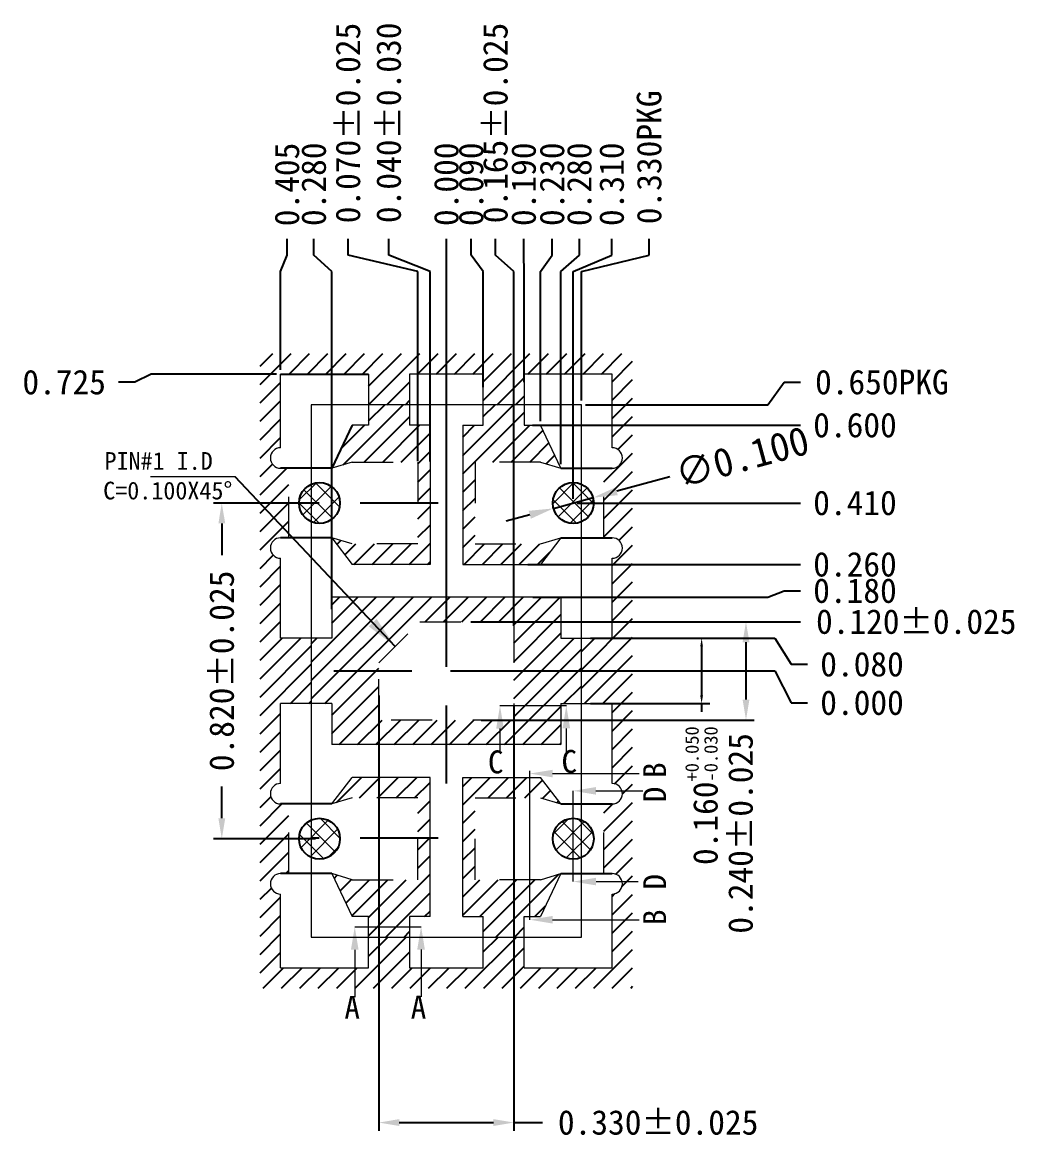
# Model space of a CAD drawing. Extents: x 881.03 to 884, y 88.42 to 93.34.
# Drawn here: x 881.551 to 883.98, y 90.612 to 93.339 of the extents above; entities that cross this region are included whole.
import ezdxf

# ---------------------------------------------------------------- set-up
doc = ezdxf.new("R2010")
doc.units = 0
doc.linetypes.add('CENTER2', pattern=[28.575, 19.05, -3.175, 3.175, -3.175])
doc.linetypes.add('HIDDEN2', pattern=[4.7625, 3.175, -1.5875])
for name, color, linetype in [('BOT', 7, 'Continuous'), ('DIE', 7, 'Continuous'), ('ECTH', 4, 'Continuous'), ('outline', 190, 'Continuous'), ('中心线', 1, 'CENTER2'), ('图层1实体', 7, 'Continuous'), ('標注', 4, 'Continuous')]:
    doc.layers.add(name, color=color, linetype=linetype)
doc.layers.add('ETCH', color=4, linetype='Continuous', lineweight=15)
doc.layers.add('标注线', color=3, linetype='Continuous', lineweight=9)
doc.styles.get("Standard").update_dxf_attribs({"font": ''})
doc.styles.add('宋体', font='')
doc.styles.get('Standard').set_extended_font_data('SimSun')
doc.styles.get('宋体').set_extended_font_data('SimSun')
doc.dimstyles.new('ISO-25', dxfattribs={"dimtxt": 0.05, "dimasz": 0.01, "dimexe": 0.05, "dimexo": 0.05, "dimgap": 0.005, "dimtad": 1, "dimdec": 3, "dimdsep": 46, "dimtxsty": 'Standard', "dimcen": 2.5, "dimadec": 0, "dimazin": 0, "dimtfac": 1, "dimtdec": 3, "dimtmove": 0, "dimatfit": 3, "dimfxl": 1, "dimarcsym": 0})
pattern_1 = [(135, (852.880257, 97.219264), (-0.02245064, -0.02245064), []), (225, (852.880257, 97.219264), (0.02245064, -0.02245064), [])]

# ---------------------------------------------------------------- blocks, each defined once
blk = doc.blocks.new('*D2')
at = {"layer": 'Defpoints', "color": 0, "transparency": 16777216}
for p in [(882.5868, 92.81), (882.5868, 91.7546), (882.5868, 91.7546)]:
    blk.add_point(p, dxfattribs=at)
at = {"layer": '标注线', "color": 0, "lineweight": -2, "transparency": 16777216}
blk.add_line((882.5868, 91.7646), (882.5868, 92.81), dxfattribs=at)
at = {"layer": '标注线', "color": 0, "transparency": 16777216, "insert": (882.5868, 92.9431), "char_height": 0.06, "attachment_point": 5, "rotation": 90}
blk.add_mtext('0.000', dxfattribs=at)
blk = doc.blocks.new('*D3')
at = {"layer": 'Defpoints', "color": 0, "transparency": 16777216}
for p in [(882.5868, 91.7546), (882.5868, 91.7546), (883.4695, 91.6766)]:
    blk.add_point(p, dxfattribs=at)
at = {"layer": '标注线', "color": 0, "lineweight": -2, "transparency": 16777216}
for p, q in [((882.5968, 91.7546), (883.3895, 91.7546)), ((883.3895, 91.7546), (883.4295, 91.6766)), ((883.4295, 91.6766), (883.4695, 91.6766))]:
    blk.add_line(p, q, dxfattribs=at)
at = {"layer": '标注线', "color": 0, "transparency": 16777216, "insert": (883.6025, 91.6766), "char_height": 0.06, "attachment_point": 5}
blk.add_mtext('0.000', dxfattribs=at)
blk = doc.blocks.new('*D4')
at = {"layer": 'Defpoints', "color": 0, "transparency": 16777216}
for p in [(881.7854, 92.4596), (882.1818, 92.4796), (882.5868, 91.7546)]:
    blk.add_point(p, dxfattribs=at)
at = {"layer": '标注线', "color": 0, "lineweight": -2, "transparency": 16777216}
for p, q in [((881.8254, 92.4596), (881.7854, 92.4596)), ((881.8654, 92.4796), (881.8254, 92.4596)), ((882.1718, 92.4796), (881.8654, 92.4796))]:
    blk.add_line(p, q, dxfattribs=at)
at = {"layer": '标注线', "color": 0, "transparency": 16777216, "insert": (881.6528, 92.4596), "char_height": 0.06, "attachment_point": 5}
blk.add_mtext('0.725', dxfattribs=at)
blk = doc.blocks.new('*D5')
at = {"layer": 'Defpoints', "color": 0, "transparency": 16777216}
for p in [(882.1975, 92.81), (882.1818, 92.4796), (882.5868, 91.7546)]:
    blk.add_point(p, dxfattribs=at)
at = {"layer": '标注线', "color": 0, "lineweight": -2, "transparency": 16777216}
for p, q in [((882.1975, 92.77), (882.1975, 92.81)), ((882.1818, 92.73), (882.1975, 92.77)), ((882.1818, 92.4896), (882.1818, 92.73))]:
    blk.add_line(p, q, dxfattribs=at)
at = {"layer": '标注线', "color": 0, "transparency": 16777216, "insert": (882.1975, 92.9426), "char_height": 0.06, "attachment_point": 5, "rotation": 90}
blk.add_mtext('0.405', dxfattribs=at)
blk = doc.blocks.new('*D6')
at = {"layer": 'Defpoints', "color": 0, "transparency": 16777216}
for p in [(882.6474, 92.81), (882.6768, 92.4376), (882.5868, 91.7546)]:
    blk.add_point(p, dxfattribs=at)
at = {"layer": '标注线', "color": 0, "lineweight": -2, "transparency": 16777216}
for p, q in [((882.6474, 92.77), (882.6474, 92.81)), ((882.6768, 92.73), (882.6474, 92.77)), ((882.6768, 92.4476), (882.6768, 92.73))]:
    blk.add_line(p, q, dxfattribs=at)
at = {"layer": '标注线', "color": 0, "transparency": 16777216, "insert": (882.6474, 92.9431), "char_height": 0.06, "attachment_point": 5, "rotation": 90}
blk.add_mtext('0.090', dxfattribs=at)
blk = doc.blocks.new('*D7')
at = {"layer": 'Defpoints', "color": 0, "transparency": 16777216}
for p in [(882.7758, 92.81), (882.7768, 92.45), (882.5868, 91.7546)]:
    blk.add_point(p, dxfattribs=at)
at = {"layer": '标注线', "color": 0, "lineweight": -2, "transparency": 16777216}
for p, q in [((882.7758, 92.77), (882.7758, 92.81)), ((882.7768, 92.73), (882.7758, 92.77)), ((882.7768, 92.46), (882.7768, 92.73))]:
    blk.add_line(p, q, dxfattribs=at)
at = {"layer": '标注线', "color": 0, "transparency": 16777216, "insert": (882.7758, 92.9431), "char_height": 0.06, "attachment_point": 5, "rotation": 90}
blk.add_mtext('0.190', dxfattribs=at)
blk = doc.blocks.new('*D8')
at = {"layer": 'Defpoints', "color": 0, "transparency": 16777216}
for p in [(882.8452, 92.81), (882.8167, 92.3546), (882.5868, 91.7546)]:
    blk.add_point(p, dxfattribs=at)
at = {"layer": '标注线', "color": 0, "lineweight": -2, "transparency": 16777216}
for p, q in [((882.8452, 92.77), (882.8452, 92.81)), ((882.8167, 92.73), (882.8452, 92.77)), ((882.8167, 92.3646), (882.8167, 92.73))]:
    blk.add_line(p, q, dxfattribs=at)
at = {"layer": '标注线', "color": 0, "transparency": 16777216, "insert": (882.8452, 92.9431), "char_height": 0.06, "attachment_point": 5, "rotation": 90}
blk.add_mtext('0.230', dxfattribs=at)
blk = doc.blocks.new('*D9')
at = {"layer": 'Defpoints', "color": 0, "transparency": 16777216}
for p in [(882.9118, 92.81), (882.8668, 92.2496), (882.5868, 91.7546)]:
    blk.add_point(p, dxfattribs=at)
at = {"layer": '标注线', "color": 0, "lineweight": -2, "transparency": 16777216}
for p, q in [((882.9118, 92.77), (882.9118, 92.81)), ((882.8668, 92.73), (882.9118, 92.77)), ((882.8668, 92.2596), (882.8668, 92.73))]:
    blk.add_line(p, q, dxfattribs=at)
at = {"layer": '标注线', "color": 0, "transparency": 16777216, "insert": (882.9118, 92.9431), "char_height": 0.06, "attachment_point": 5, "rotation": 90}
blk.add_mtext('0.280', dxfattribs=at)
blk = doc.blocks.new('*D10')
at = {"layer": 'Defpoints', "color": 0, "transparency": 16777216}
for p in [(882.9909, 92.81), (882.8968, 92.1646), (882.5868, 91.7546)]:
    blk.add_point(p, dxfattribs=at)
at = {"layer": '标注线', "color": 0, "lineweight": -2, "transparency": 16777216}
for p, q in [((882.9909, 92.77), (882.9909, 92.81)), ((882.8968, 92.73), (882.9909, 92.77)), ((882.8968, 92.1746), (882.8968, 92.73))]:
    blk.add_line(p, q, dxfattribs=at)
at = {"layer": '标注线', "color": 0, "transparency": 16777216, "insert": (882.9909, 92.9431), "char_height": 0.06, "attachment_point": 5, "rotation": 90}
blk.add_mtext('0.310', dxfattribs=at)
blk = doc.blocks.new('*D11')
at = {"layer": 'Defpoints', "color": 0, "transparency": 16777216}
for p in [(882.3466, 92.81), (882.5168, 92.2572), (882.5868, 91.7546)]:
    blk.add_point(p, dxfattribs=at)
at = {"layer": '标注线', "color": 0, "lineweight": -2, "transparency": 16777216}
for p, q in [((882.3466, 92.77), (882.3466, 92.81)), ((882.5168, 92.73), (882.3466, 92.77)), ((882.5168, 92.2672), (882.5168, 92.73))]:
    blk.add_line(p, q, dxfattribs=at)
at = {"layer": '标注线', "color": 0, "transparency": 16777216, "insert": (882.3466, 93.0927), "char_height": 0.06, "attachment_point": 5, "rotation": 90}
blk.add_mtext('0.070%%p0.025', dxfattribs=at)
blk = doc.blocks.new('*D12')
at = {"layer": 'Defpoints', "color": 0, "transparency": 16777216}
for p in [(882.4461, 92.81), (882.5468, 92.2556), (882.5868, 91.7546)]:
    blk.add_point(p, dxfattribs=at)
at = {"layer": '标注线', "color": 0, "lineweight": -2, "transparency": 16777216}
for p, q in [((882.4461, 92.77), (882.4461, 92.81)), ((882.5468, 92.73), (882.4461, 92.77)), ((882.5468, 92.2656), (882.5468, 92.73))]:
    blk.add_line(p, q, dxfattribs=at)
at = {"layer": '标注线', "color": 0, "transparency": 16777216, "insert": (882.4461, 93.0932), "char_height": 0.06, "attachment_point": 5, "rotation": 90}
blk.add_mtext('0.040%%p0.030', dxfattribs=at)
blk = doc.blocks.new('*D13')
at = {"layer": 'Defpoints', "color": 0, "transparency": 16777216}
for p in [(883.0826, 92.81), (882.9168, 92.4046), (882.5868, 91.7546)]:
    blk.add_point(p, dxfattribs=at)
at = {"layer": '标注线', "color": 0, "lineweight": -2, "transparency": 16777216}
for p, q in [((883.0826, 92.77), (883.0826, 92.81)), ((882.9168, 92.73), (883.0826, 92.77)), ((882.9168, 92.4146), (882.9168, 92.73))]:
    blk.add_line(p, q, dxfattribs=at)
at = {"layer": '标注线', "color": 0, "transparency": 16777216, "insert": (883.0826, 93.0088), "char_height": 0.06, "attachment_point": 5, "rotation": 90}
blk.add_mtext('0.330PKG', dxfattribs=at)
blk = doc.blocks.new('*D14')
at = {"layer": 'Defpoints', "color": 0, "transparency": 16777216}
for p in [(882.8968, 92.1646), (883.4523, 92.1646), (882.5868, 91.7546)]:
    blk.add_point(p, dxfattribs=at)
at = {"layer": '标注线', "color": 0, "lineweight": -2, "transparency": 16777216}
blk.add_line((882.9068, 92.1646), (883.4523, 92.1646), dxfattribs=at)
at = {"layer": '标注线', "color": 0, "transparency": 16777216, "insert": (883.5853, 92.1646), "char_height": 0.06, "attachment_point": 5}
blk.add_mtext('0.410', dxfattribs=at)
blk = doc.blocks.new('*D15')
at = {"layer": 'Defpoints', "color": 0, "transparency": 16777216}
for p in [(883.4523, 92.4596), (882.9168, 92.4046), (882.5868, 91.7546)]:
    blk.add_point(p, dxfattribs=at)
at = {"layer": '标注线', "color": 0, "lineweight": -2, "transparency": 16777216}
for p, q in [((883.3723, 92.4046), (883.4123, 92.4596)), ((883.4123, 92.4596), (883.4523, 92.4596)), ((882.9268, 92.4046), (883.3723, 92.4046))]:
    blk.add_line(p, q, dxfattribs=at)
at = {"layer": '标注线', "color": 0, "transparency": 16777216, "insert": (883.651, 92.4596), "char_height": 0.06, "attachment_point": 5}
blk.add_mtext('0.650PKG', dxfattribs=at)
blk = doc.blocks.new('*D16')
at = {"layer": 'Defpoints', "color": 0, "transparency": 16777216}
for p in [(883.4523, 91.9502), (882.7883, 91.9346), (882.5868, 91.7546)]:
    blk.add_point(p, dxfattribs=at)
at = {"layer": '标注线', "color": 0, "lineweight": -2, "transparency": 16777216}
for p, q in [((883.3723, 91.9346), (883.4123, 91.9502)), ((883.4123, 91.9502), (883.4523, 91.9502)), ((882.7983, 91.9346), (883.3723, 91.9346))]:
    blk.add_line(p, q, dxfattribs=at)
at = {"layer": '标注线', "color": 0, "transparency": 16777216, "insert": (883.5853, 91.9502), "char_height": 0.06, "attachment_point": 5}
blk.add_mtext('0.180', dxfattribs=at)
blk = doc.blocks.new('*D17')
at = {"layer": 'Defpoints', "color": 0, "transparency": 16777216}
for p in [(882.7155, 91.8746), (883.4523, 91.8746), (882.5868, 91.7546)]:
    blk.add_point(p, dxfattribs=at)
at = {"layer": '标注线', "color": 0, "lineweight": -2, "transparency": 16777216}
blk.add_line((882.7255, 91.8746), (883.4523, 91.8746), dxfattribs=at)
at = {"layer": '标注线', "color": 0, "transparency": 16777216, "insert": (883.735, 91.8746), "char_height": 0.06, "attachment_point": 5}
blk.add_mtext('0.120%%p0.025', dxfattribs=at)
blk = doc.blocks.new('*D18')
at = {"layer": 'Defpoints', "color": 0, "transparency": 16777216}
for p in [(882.2629, 92.81), (882.3068, 91.8954), (882.5868, 91.7546)]:
    blk.add_point(p, dxfattribs=at)
at = {"layer": '标注线', "color": 0, "lineweight": -2, "transparency": 16777216}
for p, q in [((882.2629, 92.77), (882.2629, 92.81)), ((882.3068, 92.73), (882.2629, 92.77)), ((882.3068, 91.9054), (882.3068, 92.73))]:
    blk.add_line(p, q, dxfattribs=at)
at = {"layer": '标注线', "color": 0, "transparency": 16777216, "insert": (882.2629, 92.9431), "char_height": 0.06, "attachment_point": 5, "rotation": 90}
blk.add_mtext('0.280', dxfattribs=at)
blk = doc.blocks.new('*D19')
at = {"layer": 'Defpoints', "color": 0, "transparency": 16777216}
for p in [(882.9451, 92.1777), (882.8485, 92.1515)]:
    blk.add_point(p, dxfattribs=at)
at = {"layer": '标注线', "color": 0, "lineweight": -2, "transparency": 16777216}
for p, q in [((883.1328, 92.2286), (883.003, 92.1934)), ((882.8485, 92.1515), (882.9451, 92.1777)), ((882.7906, 92.1358), (882.7327, 92.1201))]:
    blk.add_line(p, q, dxfattribs=at)
at = {"layer": '标注线', "color": 0, "transparency": 16777216}
for points in [[(883.0003, 92.203), (883.0056, 92.1837), (882.9451, 92.1777)], [(882.7933, 92.1262), (882.788, 92.1455), (882.8485, 92.1515)]]:
    blk.add_solid(points, dxfattribs=at)
at = {"layer": '标注线', "color": 0, "transparency": 16777216, "insert": (883.3095, 92.2765), "char_height": 0.07, "attachment_point": 5, "rotation": 15.174}
blk.add_mtext('∅0.100', dxfattribs=at)
blk = doc.blocks.new('*D20')
at = {"layer": 'Defpoints', "color": 0, "transparency": 16777216}
for p in [(882.7068, 92.81), (882.7518, 91.8545), (882.5868, 91.7546)]:
    blk.add_point(p, dxfattribs=at)
at = {"layer": '标注线', "color": 0, "lineweight": -2, "transparency": 16777216}
for p, q in [((882.7068, 92.77), (882.7068, 92.81)), ((882.7518, 92.73), (882.7068, 92.77)), ((882.7518, 91.8645), (882.7518, 92.73))]:
    blk.add_line(p, q, dxfattribs=at)
at = {"layer": '标注线', "color": 0, "transparency": 16777216, "insert": (882.7068, 93.0927), "char_height": 0.06, "attachment_point": 5, "rotation": 90}
blk.add_mtext('0.165%%p0.025', dxfattribs=at)
blk = doc.blocks.new('*D21')
at = {"layer": 'Defpoints', "color": 0, "transparency": 16777216}
for p in [(882.2672, 92.1646), (882.038, 91.3446), (882.2768, 91.3446)]:
    blk.add_point(p, dxfattribs=at)
at = {"layer": '标注线', "color": 0, "lineweight": -2, "transparency": 16777216}
for p, q in [((882.2572, 92.1646), (882.018, 92.1646)), ((882.038, 92.1146), (882.038, 92.0373)), ((882.038, 91.3946), (882.038, 91.4719)), ((882.2668, 91.3446), (882.018, 91.3446))]:
    blk.add_line(p, q, dxfattribs=at)
at = {"layer": '标注线', "color": 0, "transparency": 16777216}
for points in [[(882.0464, 92.1146), (882.0297, 92.1146), (882.038, 92.1646)], [(882.0297, 91.3946), (882.0464, 91.3946), (882.038, 91.3446)]]:
    blk.add_solid(points, dxfattribs=at)
at = {"layer": '标注线', "color": 0, "transparency": 16777216, "insert": (882.038, 91.7546), "char_height": 0.06, "attachment_point": 5, "rotation": 90}
blk.add_mtext('0.820%%p0.025', dxfattribs=at)
blk = doc.blocks.new('*D22')
at = {"layer": 'Defpoints', "color": 0, "transparency": 16777216}
for p in [(882.4218, 91.7046), (882.7518, 91.6796), (882.7518, 90.6514)]:
    blk.add_point(p, dxfattribs=at)
at = {"layer": '标注线', "color": 0, "lineweight": -2, "transparency": 16777216}
for p, q in [((882.4218, 91.6946), (882.4218, 90.6314)), ((882.7518, 91.6696), (882.7518, 90.6314)), ((882.4718, 90.6514), (882.7018, 90.6514)), ((882.7518, 90.6514), (882.8216, 90.6514))]:
    blk.add_line(p, q, dxfattribs=at)
at = {"layer": '标注线', "color": 0, "transparency": 16777216}
for points in [[(882.4718, 90.6598), (882.4718, 90.6431), (882.4218, 90.6514)], [(882.7018, 90.6431), (882.7018, 90.6598), (882.7518, 90.6514)]]:
    blk.add_solid(points, dxfattribs=at)
at = {"layer": '标注线', "color": 0, "transparency": 16777216, "insert": (883.1043, 90.6514), "char_height": 0.06, "attachment_point": 5}
blk.add_mtext('0.330%%p0.025', dxfattribs=at)
blk = doc.blocks.new('*D23')
at = {"layer": 'Defpoints', "color": 0, "transparency": 16777216}
for p in [(882.6368, 91.8746), (882.6618, 91.6346), (883.3189, 91.6346)]:
    blk.add_point(p, dxfattribs=at)
at = {"layer": '标注线', "color": 0, "lineweight": -2, "transparency": 16777216}
for p, q in [((882.6468, 91.8746), (883.3389, 91.8746)), ((883.3189, 91.8246), (883.3189, 91.6846)), ((882.6718, 91.6346), (883.3389, 91.6346))]:
    blk.add_line(p, q, dxfattribs=at)
at = {"layer": '标注线', "color": 0, "transparency": 16777216}
for points in [[(883.3273, 91.8246), (883.3106, 91.8246), (883.3189, 91.8746)], [(883.3106, 91.6846), (883.3273, 91.6846), (883.3189, 91.6346)]]:
    blk.add_solid(points, dxfattribs=at)
at = {"layer": '标注线', "color": 0, "transparency": 16777216, "insert": (883.3059, 91.3577), "char_height": 0.06, "attachment_point": 5, "rotation": 90}
blk.add_mtext('0.240%%p0.025', dxfattribs=at)
blk = doc.blocks.new('*D27')
at = {"layer": 'Defpoints', "color": 0, "transparency": 16777216}
for p in [(882.7755, 92.0146), (883.4523, 92.0146), (882.5868, 91.7546)]:
    blk.add_point(p, dxfattribs=at)
at = {"layer": '标注线', "color": 0, "lineweight": -2, "transparency": 16777216}
blk.add_line((882.7855, 92.0146), (883.4523, 92.0146), dxfattribs=at)
at = {"layer": '标注线', "color": 0, "transparency": 16777216, "insert": (883.5853, 92.0146), "char_height": 0.06, "attachment_point": 5}
blk.add_mtext('0.260', dxfattribs=at)
blk = doc.blocks.new('*D28')
at = {"layer": 'Defpoints', "color": 0, "transparency": 16777216}
for p in [(882.7876, 92.3546), (883.4523, 92.3546), (882.5868, 91.7546)]:
    blk.add_point(p, dxfattribs=at)
at = {"layer": '标注线', "color": 0, "lineweight": -2, "transparency": 16777216}
blk.add_line((882.7976, 92.3546), (883.4523, 92.3546), dxfattribs=at)
at = {"layer": '标注线', "color": 0, "transparency": 16777216, "insert": (883.5853, 92.3546), "char_height": 0.06, "attachment_point": 5}
blk.add_mtext('0.600', dxfattribs=at)
blk = doc.blocks.new('*D29')
at = {"layer": 'Defpoints', "color": 0, "transparency": 16777216}
for p in [(882.9558, 91.8346), (882.5868, 91.7546), (883.4695, 91.7706)]:
    blk.add_point(p, dxfattribs=at)
at = {"layer": '标注线', "color": 0, "lineweight": -2, "transparency": 16777216}
for p, q in [((882.9658, 91.8346), (883.3895, 91.8346)), ((883.3895, 91.8346), (883.4295, 91.7706)), ((883.4295, 91.7706), (883.4695, 91.7706))]:
    blk.add_line(p, q, dxfattribs=at)
at = {"layer": '标注线', "color": 0, "transparency": 16777216, "insert": (883.6025, 91.7706), "char_height": 0.06, "attachment_point": 5}
blk.add_mtext('0.080', dxfattribs=at)
blk = doc.blocks.new('*D30')
at = {"layer": 'Defpoints', "color": 0, "transparency": 16777216}
for p in [(882.9293, 91.8346), (882.9293, 91.6746), (883.2105, 91.6746)]:
    blk.add_point(p, dxfattribs=at)
at = {"layer": '标注线', "color": 0, "lineweight": -2, "transparency": 16777216}
for p, q in [((882.9393, 91.8346), (883.2305, 91.8346)), ((883.2105, 91.8146), (883.2105, 91.6946)), ((882.9393, 91.6746), (883.2305, 91.6746)), ((883.2105, 91.6746), (883.2105, 91.6546))]:
    blk.add_line(p, q, dxfattribs=at)
at = {"layer": '标注线', "color": 0, "transparency": 16777216}
for points in [[(883.2138, 91.8146), (883.2072, 91.8146), (883.2105, 91.8346)], [(883.2072, 91.6946), (883.2138, 91.6946), (883.2105, 91.6746)]]:
    blk.add_solid(points, dxfattribs=at)
at = {"layer": '标注线', "color": 0, "transparency": 16777216, "insert": (883.2105, 91.4498), "char_height": 0.06, "attachment_point": 5, "rotation": 90}
blk.add_mtext('0.160{\\H0.033000;\\S+0.050^ -0.030;}', dxfattribs=at)

msp = doc.modelspace()

# ---------------------------------------------------------------- hatches: boundary and pattern name
at = {"layer": 'ECTH'}
h = msp.add_hatch(dxfattribs=at)
h.set_pattern_fill('ANSI31', color=4, scale=0.01)
h.set_pattern_definition([(45, (8.315567, -3.357748), (-0.0224506403, 0.0224506403), [])])
h.paths.add_polyline_path([(882.1318, 90.9796), (882.1318, 92.5296), (883.0418, 92.5296), (883.0418, 90.9796)])
h.paths.add_polyline_path([(882.1818, 92.0296), (882.1818, 91.8346), (882.2568, 91.8346), (882.2568, 91.6746), (882.1818, 91.6746), (882.1818, 91.4796, 1), (882.1818, 91.4296), (882.2018, 91.4296), (882.2018, 91.2596), (882.1818, 91.2596, 1), (882.1818, 91.2096), (882.1818, 91.0296), (882.3968, 91.0296), (882.3968, 91.1046), (882.4968, 91.1046), (882.4968, 91.0296), (882.6768, 91.0296), (882.6768, 91.1046), (882.7768, 91.1046), (882.7768, 91.0296), (882.9918, 91.0296), (882.9918, 91.2096, 1), (882.9918, 91.2596), (882.9718, 91.2596), (882.9718, 91.4296), (882.9918, 91.4296, 1), (882.9918, 91.4796), (882.9918, 91.6746), (882.9168, 91.6746), (882.9168, 91.8346), (882.9918, 91.8346), (882.9918, 92.0296, 1), (882.9918, 92.0796), (882.9718, 92.0796), (882.9718, 92.2496), (882.9918, 92.2496, 1), (882.9918, 92.2996), (882.9918, 92.4796), (882.7768, 92.4796), (882.7768, 92.4046), (882.6768, 92.4046), (882.6768, 92.4796), (882.4968, 92.4796), (882.4968, 92.4046), (882.3968, 92.4046), (882.3968, 92.4796), (882.1818, 92.4796), (882.1818, 92.2996, 1), (882.1818, 92.2496), (882.2018, 92.2496), (882.2018, 92.0796), (882.1818, 92.0796, 1)], flags=16)
h.paths.add_polyline_path([(882.3268, 92.1646, 1), (882.2268, 92.1646, 1)], flags=0)
h.paths.add_polyline_path([(882.3268, 91.3446, 1), (882.2268, 91.3446, 1)], flags=0)
h.paths.add_polyline_path([(882.9468, 92.1646, 1), (882.8468, 92.1646, 1)], flags=0)
h.paths.add_polyline_path([(882.9468, 91.3446, 1), (882.8468, 91.3446, 1)], flags=0)
h = msp.add_hatch(dxfattribs=at)
h.set_pattern_fill('ANSI31', color=4, scale=0.01)
h.set_pattern_definition([(45, (-2.74609, -3.772655), (-0.0224506403, 0.0224506403), [])])
h.paths.add_polyline_path([(882.2568, 91.6746), (882.3068, 91.6746), (882.3068, 91.5746), (882.8668, 91.5746), (882.8668, 91.6746), (882.9168, 91.6746), (882.9168, 91.8346), (882.8668, 91.8346), (882.8668, 91.9346), (882.3068, 91.9346), (882.3068, 91.8346), (882.2568, 91.8346)])
h.paths.add_polyline_path([(882.4218, 91.6346), (882.4218, 91.7746), (882.5218, 91.8746), (882.7518, 91.8746), (882.7518, 91.6346)], flags=16)
h.paths.add_polyline_path([(882.4968, 91.1046), (882.4968, 91.1546), (882.5468, 91.1548), (882.5468, 91.4946), (882.3568, 91.4946), (882.3068, 91.4296), (882.3568, 91.4446), (882.5168, 91.4446), (882.5168, 91.2446), (882.3568, 91.2446), (882.3068, 91.2596), (882.3568, 91.1546), (882.3968, 91.1546), (882.3968, 91.1046)])
h.paths.add_polyline_path([(882.7768, 91.1046), (882.7768, 91.1546), (882.8168, 91.1548), (882.8668, 91.2596), (882.8168, 91.2446), (882.6568, 91.2446), (882.6568, 91.4446), (882.8168, 91.4446), (882.8668, 91.4296), (882.8168, 91.4946), (882.6268, 91.4946), (882.6268, 91.1546), (882.6768, 91.1546), (882.6768, 91.1046)])
h.paths.add_polyline_path([(882.3568, 92.2646), (882.5168, 92.2646), (882.5168, 92.0646), (882.3568, 92.0646), (882.3068, 92.0796), (882.3568, 92.0146), (882.5468, 92.0146), (882.5468, 92.3546), (882.4968, 92.3546), (882.4968, 92.4046), (882.3968, 92.4046), (882.3968, 92.3546), (882.3568, 92.3546), (882.3068, 92.2496)])
h.paths.add_polyline_path([(882.6768, 92.3546), (882.6268, 92.3544), (882.6268, 92.0146), (882.8168, 92.0146), (882.8668, 92.0796), (882.8168, 92.0646), (882.6568, 92.0646), (882.6568, 92.2646), (882.8168, 92.2646), (882.8668, 92.2496), (882.8168, 92.3546), (882.7768, 92.3546), (882.7768, 92.4046), (882.6768, 92.4046)])
at = {"layer": 'ETCH', "lineweight": 15}
h = msp.add_hatch(dxfattribs=at)
h.set_pattern_fill('ANSI37', color=6, scale=0.01, angle=90)
h.set_pattern_definition(pattern_1)
h.paths.add_polyline_path([(882.3268, 92.1646, 1), (882.2268, 92.1646, 1)])
h = msp.add_hatch(dxfattribs=at)
h.set_pattern_fill('ANSI37', color=6, scale=0.01, angle=90)
h.set_pattern_definition(pattern_1)
h.paths.add_polyline_path([(882.8468, 92.1646, -1), (882.9468, 92.1646, -1)])
h = msp.add_hatch(dxfattribs=at)
h.set_pattern_fill('ANSI37', color=6, scale=0.01, angle=270)
h.set_pattern_definition(pattern_1)
h.paths.add_polyline_path([(882.3268, 91.3446, -1), (882.2268, 91.3446, -1)])
h = msp.add_hatch(dxfattribs=at)
h.set_pattern_fill('ANSI37', color=6, scale=0.01, angle=270)
h.set_pattern_definition(pattern_1)
h.paths.add_polyline_path([(882.8468, 91.3446, 1), (882.9468, 91.3446, 1)])

# ---------------------------------------------------------------- linework, layer by layer
at = {"color": 7}
msp.add_line((882.1818, 92.4796), (882.3968, 92.4796), dxfattribs=at)
at = {"layer": 'BOT', "color": 4, "linetype": 'HIDDEN2', "lineweight": 15, "ltscale": 0.01}
for p, q in [((882.3568, 92.2646), (882.3068, 92.2496)), ((882.3568, 92.2646), (882.5168, 92.2646)), ((882.5168, 92.2646), (882.5168, 92.0646)), ((882.8168, 92.2646), (882.6568, 92.2646)), ((882.6568, 92.2646), (882.6568, 92.0646)), ((882.8168, 92.2646), (882.8668, 92.2496)), ((882.3568, 92.0646), (882.3068, 92.0796)), ((882.8168, 92.0646), (882.8668, 92.0796)), ((882.5168, 92.0646), (882.3568, 92.0646)), ((882.6568, 92.0646), (882.8168, 92.0646)), ((882.3568, 91.4446), (882.3068, 91.4296)), ((882.5168, 91.4446), (882.3568, 91.4446)), ((882.5168, 91.2446), (882.5168, 91.4446)), ((882.6568, 91.2446), (882.6568, 91.4446)), ((882.6568, 91.4446), (882.8168, 91.4446)), ((882.8168, 91.4446), (882.8668, 91.4296)), ((882.3568, 91.2446), (882.3068, 91.2596)), ((882.8168, 91.2446), (882.8668, 91.2596)), ((882.3568, 91.2446), (882.5168, 91.2446)), ((882.8168, 91.2446), (882.6568, 91.2446))]:
    msp.add_line(p, q, dxfattribs=at)
msp.add_lwpolyline([(882.5218, 91.8746), (882.7518, 91.8746), (882.7518, 91.6346), (882.4218, 91.6346), (882.4218, 91.7746)], close=True, dxfattribs=at)
at = {"layer": 'DIE', "lineweight": 15}
for p, q in [((882.1818, 92.2996), (882.1818, 92.4796)), ((882.3968, 92.4796), (882.3968, 92.3544)), ((882.9918, 92.4796), (882.7768, 92.4796)), ((882.7768, 92.4796), (882.7768, 92.3544)), ((882.9918, 92.2996), (882.9918, 92.4796)), ((882.3968, 92.3546), (882.3568, 92.3546)), ((882.5468, 92.3546), (882.4968, 92.3546)), ((882.5468, 92.3544), (882.5468, 92.0146)), ((882.6268, 92.3546), (882.6768, 92.3546)), ((882.6268, 92.3544), (882.6268, 92.0146)), ((882.7768, 92.3546), (882.8168, 92.3546)), ((882.8668, 92.2496), (882.8168, 92.3544)), ((882.3068, 92.2496), (882.2018, 92.2496)), ((882.3068, 92.0796), (882.2018, 92.0796)), ((882.3068, 92.0796), (882.3568, 92.0146)), ((882.8668, 92.0796), (882.8168, 92.0146)), ((882.8668, 92.0796), (882.9918, 92.0796)), ((882.1818, 91.8346), (882.1818, 92.0296)), ((882.9918, 91.8346), (882.9918, 92.0296)), ((882.5468, 92.0146), (882.3568, 92.0146)), ((882.6268, 92.0146), (882.8168, 92.0146)), ((882.8668, 91.9346), (882.3068, 91.9346)), ((882.3068, 91.9346), (882.3068, 91.8346)), ((882.8668, 91.9346), (882.8668, 91.8346)), ((882.3068, 91.8346), (882.1818, 91.8346)), ((882.8668, 91.8346), (882.9918, 91.8346)), ((882.3068, 91.6746), (882.1818, 91.6746)), ((882.1818, 91.4796), (882.1818, 91.6746)), ((882.3068, 91.6746), (882.3068, 91.5746)), ((882.8668, 91.6746), (882.8668, 91.5746)), ((882.8668, 91.6746), (882.9918, 91.6746)), ((882.9918, 91.4796), (882.9918, 91.6746)), ((882.8668, 91.5746), (882.3068, 91.5746)), ((882.3068, 91.4296), (882.3568, 91.4946)), ((882.5468, 91.4946), (882.3568, 91.4946)), ((882.5468, 91.1548), (882.5468, 91.4946)), ((882.6268, 91.1548), (882.6268, 91.4946)), ((882.6268, 91.4946), (882.8168, 91.4946)), ((882.8668, 91.4296), (882.8168, 91.4946)), ((882.3068, 91.4296), (882.2018, 91.4296)), ((882.3068, 91.2596), (882.2018, 91.2596)), ((882.3068, 91.2596), (882.3568, 91.1548)), ((882.8668, 91.2596), (882.8168, 91.1548)), ((882.8668, 91.2596), (882.9918, 91.2596)), ((882.1818, 91.0296), (882.1818, 91.2096)), ((882.9918, 91.0296), (882.9918, 91.2096)), ((882.3968, 91.1546), (882.3568, 91.1546)), ((882.3968, 91.0296), (882.3968, 91.1548)), ((882.5468, 91.1546), (882.4968, 91.1546)), ((882.6268, 91.1546), (882.6768, 91.1546)), ((882.7768, 91.1546), (882.8168, 91.1546)), ((882.7768, 91.0296), (882.7768, 91.1546)), ((882.1818, 91.0296), (882.3968, 91.0296)), ((882.7768, 91.0296), (882.9918, 91.0296))]:
    msp.add_line(p, q, dxfattribs=at)
at = {"layer": 'DIE'}
for p, q in [((882.3568, 92.3546), (882.3068, 92.2496)), ((882.3068, 92.2496), (882.1818, 92.2496)), ((882.8668, 92.2496), (882.9918, 92.2496)), ((882.3068, 92.0796), (882.1818, 92.0796)), ((882.8668, 92.0796), (882.9918, 92.0796)), ((882.3068, 91.4296), (882.1818, 91.4296)), ((882.8668, 91.4296), (882.9918, 91.4296)), ((882.3068, 91.2596), (882.1818, 91.2596)), ((882.8668, 91.2596), (882.9918, 91.2596))]:
    msp.add_line(p, q, dxfattribs=at)
at = {"layer": 'DIE', "lineweight": 15}
for points in [[(882.6768, 92.3544), (882.6768, 92.4796), (882.4968, 92.4796), (882.4968, 92.3544)], [(882.4968, 91.1548), (882.4968, 91.0296), (882.6768, 91.0296), (882.6768, 91.1548)]]:
    msp.add_lwpolyline(points, dxfattribs=at)
at = {"layer": 'DIE'}
for centre in [(882.2768, 92.1646), (882.8968, 92.1646), (882.2768, 91.3446), (882.8968, 91.3446)]:
    msp.add_circle(centre, 0.05, dxfattribs=at)
at = {"layer": 'DIE', "lineweight": 15}
for centre, start, end in [((882.1818, 92.2746), 90, 270), ((882.9918, 92.2746), 270, 90), ((882.1818, 92.0546), 90, 270), ((882.9918, 92.0546), 270, 90), ((882.1818, 91.4546), 90, 270), ((882.9918, 91.4546), 270, 90), ((882.1818, 91.2346), 90, 270), ((882.9918, 91.2346), 270, 90)]:
    msp.add_arc(centre, 0.025, start, end, dxfattribs=at)
at = {"layer": 'outline', "color": 6, "lineweight": 15}
msp.add_lwpolyline([(882.2568, 91.1046), (882.9168, 91.1046), (882.9168, 92.4046), (882.2568, 92.4046)], close=True, dxfattribs=at)
at = {"layer": '中心线', "linetype": 'CENTER2', "ltscale": 0.01}
for p, q in [((882.5665, 92.1646), (882.2568, 92.1646)), ((882.5868, 91.4796), (882.5868, 92.0296)), ((882.3118, 91.7546), (882.8618, 91.7546)), ((882.5665, 91.3457), (882.2568, 91.3457))]:
    msp.add_line(p, q, dxfattribs=at)
at = {"layer": '图层1实体', "color": 4, "linetype": 'HIDDEN2', "lineweight": 15, "ltscale": 0.01}
for p, q in [((882.2018, 92.0796), (882.2018, 92.2496)), ((882.9718, 92.0796), (882.9718, 92.2496)), ((882.2018, 91.2596), (882.2018, 91.4296)), ((882.9718, 91.2596), (882.9718, 91.4296))]:
    msp.add_line(p, q, dxfattribs=at)
at = {"layer": '标注线', "color": 4}
for p, q in [((882.0709, 92.2285), (881.8639, 92.2285)), ((882.7178, 91.6697), (882.88, 91.6697)), ((882.7178, 91.6137), (882.7178, 91.5557)), ((882.8799, 91.614), (882.8799, 91.5557)), ((882.7905, 91.1468), (882.7905, 91.5108)), ((882.8465, 91.5038), (883.0579, 91.5038)), ((882.8968, 91.24), (882.8968, 91.4615)), ((882.9524, 91.4616), (883.0667, 91.4616)), ((882.9528, 91.24), (883.0551, 91.24)), ((882.3629, 91.1297), (882.525, 91.1297)), ((882.8465, 91.1468), (883.0579, 91.1468)), ((882.3629, 91.0737), (882.3629, 90.9578)), ((882.525, 91.074), (882.525, 90.9581))]:
    msp.add_line(p, q, dxfattribs=at)
for points in [[(882.7085, 91.6137), (882.7272, 91.6137), (882.7178, 91.6697)], [(882.8706, 91.614), (882.8892, 91.614), (882.8799, 91.67)], [(882.8465, 91.4945), (882.8465, 91.5131), (882.7905, 91.5038)], [(882.9524, 91.4523), (882.9524, 91.4709), (882.8964, 91.4616)], [(882.9528, 91.2307), (882.9528, 91.2493), (882.8968, 91.24)], [(882.8465, 91.1375), (882.8465, 91.1561), (882.7905, 91.1468)], [(882.3536, 91.0737), (882.3722, 91.0737), (882.3629, 91.1297)], [(882.5156, 91.074), (882.5343, 91.074), (882.525, 91.13)]]:
    msp.add_solid(points, dxfattribs=at)

# ---------------------------------------------------------------- texts
at = {"layer": '标注线', "color": 4, "char_height": 0.056, "attachment_point": 5}
for s, insert in [('C', (882.7074, 91.5319)), ('C', (882.8871, 91.533)), ('A', (882.3566, 90.9329)), ('A', (882.5187, 90.9332))]:
    msp.add_mtext(s, dxfattribs=dict(at, insert=insert))
at = {"layer": '标注线', "color": 4, "char_height": 0.056, "attachment_point": 5, "rotation": 90}
for s, insert in [('B', (883.0957, 91.512)), ('D', (883.0957, 91.4527)), ('D', (883.0957, 91.2394)), ('B', (883.0957, 91.1527))]:
    msp.add_mtext(s, dxfattribs=dict(at, insert=insert))
at = {"layer": '標注', "lineweight": 5, "style": '宋体'}
for s, p in [('PIN#1 I.D', (881.7514, 92.2458)), ('C=0.100X45°', (881.7482, 92.1734))]:
    msp.add_text(s, height=0.0432, dxfattribs=at).set_placement(p)

# ---------------------------------------------------------------- dimensions: what is measured, and where the dimension line sits
at = {"layer": '标注线', "color": 4}
for feature_location, offset, dtype, origin, override, picture, middle in [((882.5168, 92.2572), (-0.1702, 0.5528), 1, (882.5868, 91.7546), {"dimtxt": 0.06, "dimasz": 0.02, "dimexe": 0.02, "dimexo": 0.01, "dimgap": 0.03, "dimtad": 0, "dimzin": 0, "dimtol": 1, "dimtp": 0.025, "dimtm": 0.025, "dimtmove": 1}, '*D11', (882.3466, 93.0927)), ((882.5468, 92.2556), (-0.1007, 0.5544), 1, (882.5868, 91.7546), {"dimtxt": 0.06, "dimasz": 0.02, "dimexe": 0.02, "dimexo": 0.01, "dimgap": 0.03, "dimtad": 0, "dimzin": 0, "dimtol": 1, "dimlim": 0, "dimtp": 0.03, "dimtm": 0.03, "dimtmove": 1, "dimtzin": 0}, '*D12', (882.4461, 93.0932)), ((882.7518, 91.8545), (-0.045, 0.9555), 1, (882.5868, 91.7546), {"dimtxt": 0.06, "dimasz": 0.02, "dimexe": 0.02, "dimexo": 0.01, "dimgap": 0.03, "dimtad": 0, "dimzin": 0, "dimtol": 1, "dimtp": 0.025, "dimtm": 0.025, "dimtmove": 1}, '*D20', (882.7068, 93.0927)), ((882.9168, 92.4046), (0.1658, 0.4054), 1, (882.5868, 91.7546), {"dimtxt": 0.06, "dimasz": 0.02, "dimexe": 0.02, "dimexo": 0.01, "dimgap": 0.03, "dimtad": 0, "dimzin": 0, "dimpost": 'PKG', "dimtmove": 1}, '*D13', (883.0826, 93.0088)), ((882.1818, 92.4796), (0.0157, 0.3304), 1, (882.5868, 91.7546), {"dimtxt": 0.06, "dimasz": 0.02, "dimexe": 0.02, "dimexo": 0.01, "dimgap": 0.03, "dimtad": 0, "dimzin": 0}, '*D5', (882.1975, 92.9426)), ((882.3068, 91.8954), (-0.0439, 0.9145), 1, (882.5868, 91.7546), {"dimtxt": 0.06, "dimasz": 0.02, "dimexe": 0.02, "dimexo": 0.01, "dimgap": 0.03, "dimtad": 0, "dimzin": 0, "dimtmove": 1}, '*D18', (882.2629, 92.9431)), ((882.5868011574, 91.7545987549), (0, 1.0553883601), 1, (882.5868011574, 91.7545987549), {"dimtxt": 0.06, "dimasz": 0.02, "dimexe": 0.02, "dimexo": 0.01, "dimgap": 0.03, "dimtad": 0, "dimzin": 0}, '*D2', (882.5868011574, 92.9430597407)), ((882.6768, 92.4376), (-0.0294, 0.3724), 1, (882.5868, 91.7546), {"dimtxt": 0.06, "dimasz": 0.02, "dimexe": 0.02, "dimexo": 0.01, "dimgap": 0.03, "dimtad": 0, "dimzin": 0, "dimtmove": 1}, '*D6', (882.6474, 92.9431)), ((882.7768, 92.45), (-0.001, 0.36), 1, (882.5868, 91.7546), {"dimtxt": 0.06, "dimasz": 0.02, "dimexe": 0.02, "dimexo": 0.01, "dimgap": 0.03, "dimtad": 0, "dimzin": 0, "dimtmove": 1}, '*D7', (882.7758, 92.9431)), ((882.8167, 92.3546), (0.0285, 0.4554), 1, (882.5868, 91.7546), {"dimtxt": 0.06, "dimasz": 0.02, "dimexe": 0.02, "dimexo": 0.01, "dimgap": 0.03, "dimtad": 0, "dimzin": 0, "dimtmove": 1}, '*D8', (882.8452, 92.9431)), ((882.8668, 92.2496), (0.045, 0.5604), 1, (882.5868, 91.7546), {"dimtxt": 0.06, "dimasz": 0.02, "dimexe": 0.02, "dimexo": 0.01, "dimgap": 0.03, "dimtad": 0, "dimzin": 0, "dimtmove": 1}, '*D9', (882.9118, 92.9431)), ((882.8968, 92.1646), (0.0941, 0.6454), 1, (882.5868, 91.7546), {"dimtxt": 0.06, "dimasz": 0.02, "dimexe": 0.02, "dimexo": 0.01, "dimgap": 0.03, "dimtad": 0, "dimzin": 0, "dimtmove": 1}, '*D10', (882.9909, 92.9431)), ((882.1818, 92.4796), (-0.3964, -0.02), 0, (882.5868, 91.7546), {"dimtxt": 0.06, "dimasz": 0.02, "dimexe": 0.02, "dimexo": 0.01, "dimgap": 0.03, "dimtad": 0, "dimzin": 0}, '*D4', (881.6528, 92.4596)), ((882.9168, 92.4046), (0.5355, 0.055), 0, (882.5868, 91.7546), {"dimtxt": 0.06, "dimasz": 0.02, "dimexe": 0.02, "dimexo": 0.01, "dimgap": 0.03, "dimtad": 0, "dimzin": 0, "dimpost": 'PKG', "dimtmove": 1}, '*D15', (883.651, 92.4596)), ((882.7876, 92.3546), (0.6647, 0), 0, (882.5868, 91.7546), {"dimtxt": 0.06, "dimasz": 0.02, "dimexe": 0.02, "dimexo": 0.01, "dimgap": 0.03, "dimtad": 0, "dimzin": 0, "dimtmove": 1}, '*D28', (883.5853, 92.3546)), ((882.8968, 92.1646), (0.5555, 0), 0, (882.5868, 91.7546), {"dimtxt": 0.06, "dimasz": 0.02, "dimexe": 0.02, "dimexo": 0.01, "dimgap": 0.03, "dimtad": 0, "dimzin": 0, "dimtmove": 1}, '*D14', (883.5853, 92.1646)), ((882.7755, 92.0146), (0.6768, 0), 0, (882.5868, 91.7546), {"dimtxt": 0.06, "dimasz": 0.02, "dimexe": 0.02, "dimexo": 0.01, "dimgap": 0.03, "dimtad": 0, "dimzin": 0, "dimtmove": 1}, '*D27', (883.5853, 92.0146)), ((882.7883, 91.9346), (0.664, 0.0156), 0, (882.5868, 91.7546), {"dimtxt": 0.06, "dimasz": 0.02, "dimexe": 0.02, "dimexo": 0.01, "dimgap": 0.03, "dimtad": 0, "dimzin": 0, "dimtmove": 1}, '*D16', (883.5853, 91.9502)), ((882.7155, 91.8746), (0.7368, 0), 0, (882.5868, 91.7546), {"dimtxt": 0.06, "dimasz": 0.02, "dimexe": 0.02, "dimexo": 0.01, "dimgap": 0.03, "dimtad": 0, "dimzin": 0, "dimtol": 1, "dimlim": 0, "dimtp": 0.025, "dimtm": 0.025, "dimtmove": 1}, '*D17', (883.735, 91.8746)), ((882.9558, 91.8346), (0.5137, -0.064), 0, (882.5868, 91.7546), {"dimtxt": 0.06, "dimasz": 0.02, "dimexe": 0.02, "dimexo": 0.01, "dimgap": 0.03, "dimtad": 0, "dimzin": 0, "dimtmove": 1}, '*D29', (883.6025, 91.7706)), ((882.5868011574, 91.7545987549), (0.8826499599, -0.0779893354), 0, (882.5868011574, 91.7545987549), {"dimtxt": 0.06, "dimasz": 0.02, "dimexe": 0.02, "dimexo": 0.01, "dimgap": 0.03, "dimtad": 0, "dimzin": 0}, '*D3', (883.602523743, 91.6766094195))]:
    dim = msp.add_ordinate_dim(feature_location=feature_location, offset=offset, dtype=dtype, origin=origin, dimstyle='ISO-25', override=override, dxfattribs=at)
    dim.commit()
    dim.dimension.update_dxf_attribs({"geometry": picture, "text_midpoint": middle})
dim = msp.add_diameter_dim_2p(p1=(882.8485, 92.1515), p2=(882.9451, 92.1777), dimstyle='ISO-25', override={"dimtxt": 0.07, "dimasz": 0.06, "dimexe": 0.02, "dimexo": 0.01, "dimgap": 0.03, "dimtad": 0, "dimzin": 0, "dimtmove": 1}, dxfattribs=at)
dim.commit()
dim.dimension.update_dxf_attribs({"geometry": '*D19', "text_midpoint": (883.3095, 92.2765), "dimtype": 131})
for base, p1, p2, override, picture, middle in [((882.038, 91.3446), (882.2672, 92.1646), (882.2768, 91.3446), {"dimtxt": 0.06, "dimasz": 0.05, "dimexe": 0.02, "dimexo": 0.01, "dimgap": 0.03, "dimtad": 0, "dimzin": 0, "dimtol": 1, "dimtp": 0.025, "dimtm": 0.025, "dimtmove": 1}, '*D21', (882.038, 91.7546)), ((883.2105, 91.6746), (882.9293, 91.8346), (882.9293, 91.6746), {"dimtxt": 0.06, "dimasz": 0.02, "dimexe": 0.02, "dimexo": 0.01, "dimgap": 0.03, "dimtad": 0, "dimzin": 0, "dimtol": 1, "dimlim": 0, "dimtp": 0.05, "dimtm": 0.03, "dimtfac": 0.55, "dimtzin": 0}, '*D30', (883.2105, 91.4498))]:
    dim = msp.add_linear_dim(base=base, p1=p1, p2=p2, angle=90, dimstyle='ISO-25', override=override, dxfattribs=at)
    dim.commit()
    dim.dimension.update_dxf_attribs({"geometry": picture, "text_midpoint": middle})
dim = msp.add_linear_dim(base=(883.3189, 91.6346), p1=(882.6368, 91.8746), p2=(882.6618, 91.6346), angle=90, dimstyle='ISO-25', override={"dimtxt": 0.06, "dimasz": 0.05, "dimexe": 0.02, "dimexo": 0.01, "dimgap": 0.03, "dimtad": 0, "dimzin": 0, "dimtol": 1, "dimtp": 0.025, "dimtm": 0.025, "dimtmove": 1}, dxfattribs=at)
dim.commit()
dim.dimension.update_dxf_attribs({"geometry": '*D23', "text_midpoint": (883.3059, 91.3577), "dimtype": 128})
dim = msp.add_linear_dim(base=(882.7518, 90.6514), p1=(882.4218, 91.7046), p2=(882.7518, 91.6796), dimstyle='ISO-25', override={"dimtxt": 0.06, "dimasz": 0.05, "dimexe": 0.02, "dimexo": 0.01, "dimgap": 0.03, "dimtad": 0, "dimzin": 0, "dimtol": 1, "dimtp": 0.025, "dimtm": 0.025, "dimtmove": 1}, dxfattribs=at)
dim.commit()
dim.dimension.update_dxf_attribs({"geometry": '*D22', "text_midpoint": (883.1043, 90.6514), "dimtype": 128})

# ---------------------------------------------------------------- leaders
at = {"layer": '標注', "lineweight": 5}
msp.add_leader([(882.4615, 91.8143), (882.0709, 92.2285)], dimstyle='ISO-25', override={"dimtxt": 0.2, "dimasz": 0.08, "dimexe": 0.03, "dimexo": 0.03, "dimgap": 0.05, "dimtad": 0, "dimfxl": 0.5, "dimarcsym": 1}, dxfattribs=at)

doc.saveas('drawing.dxf')
